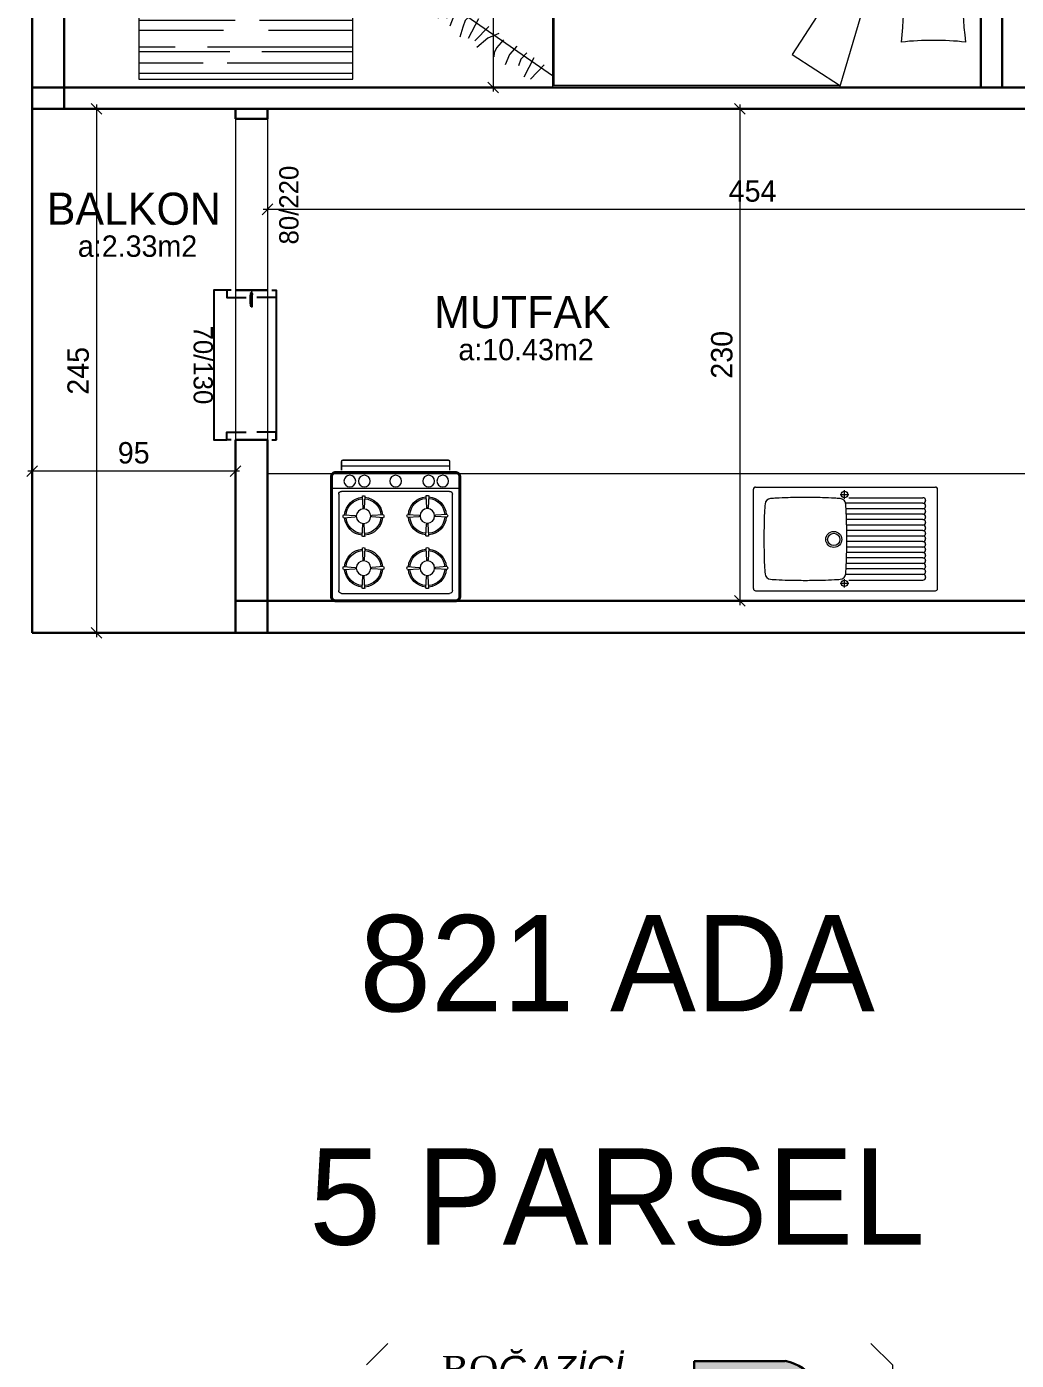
# Model space of a CAD drawing. Header units: centimetres. Extents: x 562865 to 1310255, y -148070 to 32737.
# Drawn here: x 621054 to 621516, y 23945 to 24569 of the extents above; entities that cross this region are included whole.
import ezdxf
from ezdxf.enums import TextEntityAlignment as Align

# ---------------------------------------------------------------- set-up
doc = ezdxf.new("R2010")
doc.units = ezdxf.units.CM
doc.header["$LTSCALE"] = 2.5
doc.layers.get('0').update_dxf_attribs({"color": 86})
for name, color, linetype, lineweight in [('_grns-03_Arka', 33, 'Continuous', 0), ('DUVAR', 4, 'Continuous', 30), ('duvar-kesim', 7, 'Continuous', 0), ('iç ölçü', 106, 'Continuous', 18)]:
    doc.layers.add(name, color=color, linetype=linetype, lineweight=lineweight)
for name, color, linetype in [('alan', 7, 'Continuous'), ('kapi-yazi', 7, 'Continuous'), ('mahal', 7, 'Continuous'), ('penc-yazi', 7, 'Continuous'), ('pencere', 7, 'Continuous')]:
    doc.layers.add(name, color=color, linetype=linetype)
doc.styles.add('autodim', font='times.ttf')
doc.styles.add('PINAR', font='comic.ttf')
doc.dimstyles.new('TEMİZ ÖLÇÜ', dxfattribs={"dimtxt": 10, "dimasz": 5, "dimexe": 1.8, "dimexo": 0.625, "dimgap": 3, "dimtad": 1, "dimdec": 0, "dimrnd": 0.5, "dimzin": 1, "dimdsep": 46, "dimtxsty": 'PINAR', "dimblk": 'OBLIQUE', "dimcen": 0.9, "dimdle": 2, "dimclrd": 256, "dimclre": 256, "dimclrt": 7, "dimadec": 0, "dimazin": 0, "dimtfac": 1, "dimtdec": 0, "dimtofl": 0, "dimtmove": 2, "dimatfit": 2, "dimfxl": 10, "dimfxlon": 1, "dimlwd": -1, "dimlwe": -1, "dimarcsym": 0})

# ---------------------------------------------------------------- blocks, each defined once
blk = doc.blocks.new('A$C1BDB261E')
at = {"layer": 'DUVAR'}
h = blk.add_hatch(color=41, dxfattribs=at)
h.dxf.hatch_style = 1
h.paths.add_polyline_path([(195.7, 57.09), (210.23, 57.09, 0.202686), (195.7, 66.77), (153.11, 66.77), (153.11, 57.09)])
h.paths.add_polyline_path([(153.11, 50.55), (153.11, 40.87), (195.7, 40.87, 0.299894), (200.54, 50.55), (195.7, 50.55)])
h.paths.add_polyline_path([(210.69, 24.43, 0.299894), (205.85, 34.12), (201, 34.12), (153.11, 34.12), (153.11, 24.43)])
h.paths.add_polyline_path([(195.7, 6.71, 0.202686), (210.23, 16.39), (195.7, 16.39), (153.11, 16.39), (153.11, 6.71)])
at = {"layer": '_grns-03_Arka'}
for p, q in [((0, 65), (10, 75)), ((245.71, 65), (235.71, 75)), ((245.71, 65), (245.71, 10)), ((10, 0), (0, 10)), ((235.71, 0), (245.71, 10))]:
    blk.add_line(p, q, dxfattribs=at)
at = {"layer": 'DUVAR', "color": 41}
for p, q in [((153.11, 66.77), (153.11, 57.09)), ((153.11, 66.77), (195.7, 66.77)), ((153.11, 57.09), (195.7, 57.09)), ((195.7, 57.09), (210.23, 57.09)), ((153.11, 40.87), (153.11, 50.55)), ((153.11, 50.55), (195.7, 50.55)), ((195.7, 50.55), (200.54, 50.55)), ((153.11, 40.87), (195.7, 40.87)), ((153.11, 24.43), (153.11, 34.12)), ((153.11, 34.12), (201, 34.12)), ((201, 34.12), (205.85, 34.12)), ((153.11, 24.43), (210.69, 24.43)), ((153.11, 6.71), (153.11, 16.39)), ((153.11, 16.39), (195.7, 16.39)), ((195.7, 16.39), (210.23, 16.39)), ((153.11, 6.71), (195.7, 6.71))]:
    blk.add_line(p, q, dxfattribs=at)
for centre, radius, start, end in [((191.51, 44.75), 22.42, 33.39431, 79.22555), ((190.78, 49.39), 9.84, 300.04758, 6.82232), ((200.92, 25.6), 9.84, 353.17768, 59.95242), ((191.51, 28.73), 22.42, 280.77445, 326.60569)]:
    blk.add_arc(centre, radius, start, end, dxfattribs=at)
at = {"insert": (22.77, 69.15), "char_height": 12.5894, "width": 119.5485, "attachment_point": 1, "style": 'autodim'}
blk.add_mtext('\\pi12.452;BO{\\fArial|b0|i1|c162|p34;ĞAZİÇİ \\P\\pi15.789;TASARIM \\P\\pi5.1217;ATÖLYESİ}', dxfattribs=at)
blk = doc.blocks.new('_Oblique')
at = {"color": 0, "linetype": 'ByBlock', "lineweight": -2}
blk.add_line((-0.5, -0.5), (0.5, 0.5), dxfattribs=at)
blk = doc.blocks.new('*D1537')
at = {"layer": 'Defpoints', "color": 0}
for p in [(621306.88, 24790.49), (621271.96, 24540.49), (621306.88, 24540.49)]:
    blk.add_point(p, dxfattribs=at)
at = {"layer": 'iç ölçü'}
for p, q in [((621271.96, 24792.49), (621271.96, 24538.49)), ((621281.96, 24790.49), (621270.16, 24790.49)), ((621281.96, 24540.49), (621270.16, 24540.49))]:
    blk.add_line(p, q, dxfattribs=at)
at = {"layer": 'iç ölçü', "linetype": 'ByBlock', "xscale": 5, "yscale": 5, "zscale": 5}
for p, rotation in [((621271.96, 24790.49), 90), ((621271.96, 24540.49), 270)]:
    blk.add_blockref('_Oblique', p, dxfattribs=dict(at, rotation=rotation))
at = {"layer": 'iç ölçü', "color": 7, "insert": (621263.49, 24665.49), "char_height": 10, "attachment_point": 5, "rotation": 90, "style": 'PINAR'}
blk.add_mtext('250', dxfattribs=at)
blk = doc.blocks.new('*D1538')
at = {"layer": 'Defpoints', "color": 0}
for p in [(621499.78, 24642.54), (621499.78, 24626.25), (621071.46, 24504)]:
    blk.add_point(p, dxfattribs=at)
at = {"layer": 'iç ölçü'}
for p, q in [((621499.78, 24636.25), (621499.78, 24624.45)), ((621069.46, 24626.25), (621501.78, 24626.25)), ((621071.46, 24616.25), (621071.46, 24628.05))]:
    blk.add_line(p, q, dxfattribs=at)
at = {"layer": 'iç ölçü', "linetype": 'ByBlock', "xscale": 5, "yscale": 5, "zscale": 5, "rotation": 180}
blk.add_blockref('_Oblique', (621071.46, 24626.25), dxfattribs=at)
at = {"layer": 'iç ölçü', "linetype": 'ByBlock', "xscale": 5, "yscale": 5, "zscale": 5}
blk.add_blockref('_Oblique', (621499.78, 24626.25), dxfattribs=at)
at = {"layer": 'iç ölçü', "color": 7, "insert": (621285.62, 24634.85), "char_height": 10, "attachment_point": 5, "style": 'PINAR'}
blk.add_mtext('429', dxfattribs=at)
blk = doc.blocks.new('*D1539')
at = {"layer": 'Defpoints', "color": 0}
for p in [(621402.35, 24530.49), (621387.21, 24300.49), (621402.35, 24300.49)]:
    blk.add_point(p, dxfattribs=at)
at = {"layer": 'iç ölçü'}
for p, q in [((621397.21, 24530.49), (621385.41, 24530.49)), ((621387.21, 24532.49), (621387.21, 24298.49)), ((621397.21, 24300.49), (621385.41, 24300.49))]:
    blk.add_line(p, q, dxfattribs=at)
at = {"layer": 'iç ölçü', "linetype": 'ByBlock', "xscale": 5, "yscale": 5, "zscale": 5}
for p, rotation in [((621387.21, 24530.49), 90), ((621387.21, 24300.49), 270)]:
    blk.add_blockref('_Oblique', p, dxfattribs=dict(at, rotation=rotation))
at = {"layer": 'iç ölçü', "color": 7, "insert": (621378.79, 24415.49), "char_height": 10, "attachment_point": 5, "rotation": 90, "style": 'PINAR'}
blk.add_mtext('230', dxfattribs=at)
blk = doc.blocks.new('*D1540')
at = {"layer": 'Defpoints', "color": 0}
for p in [(621166.46, 24486.97), (621619.78, 24486.97), (621619.78, 24483.48)]:
    blk.add_point(p, dxfattribs=at)
at = {"layer": 'iç ölçü'}
for p, q in [((621166.46, 24486.35), (621166.46, 24481.68)), ((621619.78, 24486.35), (621619.78, 24481.68)), ((621164.46, 24483.48), (621621.78, 24483.48))]:
    blk.add_line(p, q, dxfattribs=at)
at = {"layer": 'iç ölçü', "linetype": 'ByBlock', "xscale": 5, "yscale": 5, "zscale": 5, "rotation": 180}
blk.add_blockref('_Oblique', (621166.46, 24483.48), dxfattribs=at)
at = {"layer": 'iç ölçü', "linetype": 'ByBlock', "xscale": 5, "yscale": 5, "zscale": 5}
blk.add_blockref('_Oblique', (621619.78, 24483.48), dxfattribs=at)
at = {"layer": 'iç ölçü', "color": 7, "insert": (621393.12, 24491.97), "char_height": 10, "attachment_point": 5, "style": 'PINAR'}
blk.add_mtext('454', dxfattribs=at)
blk = doc.blocks.new('*D1547')
at = {"layer": 'Defpoints', "color": 0}
for p in [(621056.46, 24367.86), (621151.46, 24367.86), (621056.46, 24361.08)]:
    blk.add_point(p, dxfattribs=at)
at = {"layer": 'iç ölçü'}
for p, q in [((621056.46, 24367.23), (621056.46, 24359.28)), ((621151.46, 24367.23), (621151.46, 24359.28)), ((621153.46, 24361.08), (621054.46, 24361.08))]:
    blk.add_line(p, q, dxfattribs=at)
at = {"layer": 'iç ölçü', "linetype": 'ByBlock', "xscale": 5, "yscale": 5, "zscale": 5, "rotation": 180}
blk.add_blockref('_Oblique', (621056.46, 24361.08), dxfattribs=at)
at = {"layer": 'iç ölçü', "linetype": 'ByBlock', "xscale": 5, "yscale": 5, "zscale": 5}
blk.add_blockref('_Oblique', (621151.46, 24361.08), dxfattribs=at)
at = {"layer": 'iç ölçü', "color": 7, "insert": (621103.96, 24369.62), "char_height": 10, "attachment_point": 5, "style": 'PINAR'}
blk.add_mtext('95', dxfattribs=at)
blk = doc.blocks.new('*D1548')
at = {"layer": 'Defpoints', "color": 0}
for p in [(621071.74, 24530.49), (621071.74, 24285.49), (621086.55, 24285.49)]:
    blk.add_point(p, dxfattribs=at)
at = {"layer": 'iç ölçü'}
for p, q in [((621076.55, 24530.49), (621088.35, 24530.49)), ((621086.55, 24532.49), (621086.55, 24283.49)), ((621076.55, 24285.49), (621088.35, 24285.49))]:
    blk.add_line(p, q, dxfattribs=at)
at = {"layer": 'iç ölçü', "linetype": 'ByBlock', "xscale": 5, "yscale": 5, "zscale": 5}
for p, rotation in [((621086.55, 24530.49), 90), ((621086.55, 24285.49), 270)]:
    blk.add_blockref('_Oblique', p, dxfattribs=dict(at, rotation=rotation))
at = {"layer": 'iç ölçü', "color": 7, "insert": (621078.06, 24407.99), "char_height": 10, "attachment_point": 5, "rotation": 90, "style": 'PINAR'}
blk.add_mtext('245', dxfattribs=at)
blk = doc.blocks.new('Firin-1')
for p, q in [((-26.84, -49.81), (-26.84, -4.81)), ((-25.48, -3.44), (24.97, -3.44)), ((26.34, -4.81), (26.34, -49.81)), ((-30.25, -52.62), (29.75, -52.62)), ((24.97, -51.17), (-25.48, -51.17))]:
    blk.add_line(p, q)
at = {"color": 8}
for p, q in [((-15.93, -6.01), (-15.59, -11.47)), ((-14.57, -6.01), (-14.91, -11.47)), ((13.88, -6.01), (14.22, -11.47)), ((15.25, -6.01), (14.91, -11.47)), ((-24.57, -14.64), (-19.11, -14.99)), ((-24.57, -16.01), (-19.11, -15.67)), ((-5.94, -14.64), (-11.39, -14.99)), ((-5.94, -16.01), (-11.39, -15.67)), ((5.25, -14.64), (10.71, -14.99)), ((5.25, -16.01), (10.71, -15.67)), ((23.88, -14.64), (18.42, -14.99)), ((23.88, -16.01), (18.42, -15.67)), ((-15.93, -24.64), (-15.59, -19.19)), ((-14.57, -24.64), (-14.91, -19.19)), ((13.88, -24.64), (14.22, -19.19)), ((15.25, -24.64), (14.91, -19.19)), ((-15.93, -30.27), (-15.59, -35.73)), ((-14.57, -30.27), (-14.91, -35.73)), ((13.88, -30.43), (14.22, -35.89)), ((15.25, -30.43), (14.91, -35.89)), ((-24.57, -38.9), (-19.11, -39.24)), ((-24.57, -40.27), (-19.11, -39.92)), ((-15.93, -48.9), (-15.59, -43.44)), ((-14.57, -48.9), (-14.91, -43.44)), ((-5.94, -38.9), (-11.39, -39.24)), ((-5.94, -40.27), (-11.39, -39.92)), ((5.25, -39.07), (10.71, -39.41)), ((5.25, -40.43), (10.71, -40.09)), ((13.88, -49.06), (14.22, -43.61)), ((15.25, -49.06), (14.91, -43.61)), ((23.88, -39.07), (18.42, -39.41)), ((23.88, -40.43), (18.42, -40.09))]:
    blk.add_line(p, q, dxfattribs=at)
at = {"const_width": 1.36}
blk.add_lwpolyline([(29.75, -2.08), (29.75, -57.99, -0.414214), (27.7, -60.03), (-28.21, -60.03, -0.414214), (-30.25, -57.99), (-30.25, -2.08, -0.414214), (-28.21, -0.03), (27.7, -0.03, -0.414214)], format="xyb", close=True, dxfattribs=at)
at = {"color": 8, "const_width": 0.682}
for points in [[(-25.53, -61.03), (-25.53, -65.08)], [(25.03, -65.08), (25.03, -61.03)], [(-25.53, -63.03), (25.03, -63.03)], [(-24.85, -65.76), (24.34, -65.76)]]:
    blk.add_lwpolyline(points, dxfattribs=at)
for points in [[(-25.53, -65.08, 0.414214), (-24.85, -65.76, 0.414214)], [(24.34, -65.76, 0.414214), (25.03, -65.08, 0.414214)]]:
    blk.add_lwpolyline(points, format="xyb", dxfattribs=at)
at = {"color": 8}
for centre, radius in [((-15.25, -15.33), 3.41), ((14.56, -15.33), 3.41), ((-15.25, -39.58), 3.41), ((14.56, -39.75), 3.41), ((-21.65, -55.99), 2.73), ((-14.86, -55.99), 2.73), ((-0.25, -55.99), 2.73), ((15.16, -55.99), 2.73), ((21.78, -55.99), 2.73)]:
    blk.add_circle(centre, radius, dxfattribs=at)
for centre, start, end in [((-25.48, -4.81), 90, 180), ((24.97, -4.81), 0, 90), ((-25.48, -49.81), 180, 270), ((24.97, -49.81), 270, 0)]:
    blk.add_arc(centre, 1.36, start, end)
for centre, radius, start, end in [((-15.25, -6.9), 1.12, 52.34604, 127.65396), ((14.56, -6.9), 1.12, 52.34604, 127.65396), ((-15.25, -15.33), 8.86, 94.21993, 175.78007), ((-15.25, -15.33), 8.18, 94.27357, 175.72643), ((-15.25, -11.23), 0.415, 214.84999, 325.15001), ((-15.25, -15.33), 8.18, 4.27357, 85.72643), ((-15.25, -15.33), 8.86, 4.21993, 85.78007), ((14.56, -15.33), 8.86, 94.21993, 175.78007), ((14.56, -15.33), 8.18, 94.27357, 175.72643), ((14.56, -11.23), 0.415, 214.84999, 325.15001), ((14.56, -15.33), 8.18, 4.27357, 85.72643), ((14.56, -15.33), 8.86, 4.21993, 85.78007), ((-23.68, -15.33), 1.12, 142.34604, 217.65396), ((-15.25, -15.33), 8.86, 184.21993, 265.78007), ((-15.25, -15.33), 8.18, 184.27357, 265.72643), ((-19.35, -15.33), 0.415, 304.84999, 55.15001), ((-15.25, -15.33), 8.18, 274.27357, 355.72643), ((-15.25, -15.33), 8.86, 274.21993, 355.78007), ((-11.16, -15.33), 0.415, 124.84999, 235.15001), ((-6.82, -15.33), 1.12, 322.34604, 37.65396), ((6.14, -15.33), 1.12, 142.34604, 217.65396), ((14.56, -15.33), 8.86, 184.21993, 265.78007), ((14.56, -15.33), 8.18, 184.27357, 265.72643), ((10.47, -15.33), 0.415, 304.84999, 55.15001), ((14.56, -15.33), 8.18, 274.27357, 355.72643), ((14.56, -15.33), 8.86, 274.21993, 355.78007), ((18.66, -15.33), 0.415, 124.84999, 235.15001), ((22.99, -15.33), 1.12, 322.34604, 37.65396), ((-15.25, -23.76), 1.12, 232.34604, 307.65396), ((-15.25, -19.42), 0.415, 34.84999, 145.15001), ((14.56, -23.76), 1.12, 232.34604, 307.65396), ((14.56, -19.42), 0.415, 34.84999, 145.15001), ((-15.25, -39.58), 8.86, 94.21993, 175.78007), ((-15.25, -31.15), 1.12, 52.34604, 127.65396), ((-15.25, -39.58), 8.86, 4.21993, 85.78007), ((14.56, -39.75), 8.86, 94.21993, 175.78007), ((14.56, -31.32), 1.12, 52.34604, 127.65396), ((14.56, -39.75), 8.86, 4.21993, 85.78007), ((-15.25, -39.58), 8.18, 94.27357, 175.72643), ((-15.25, -35.49), 0.415, 214.84999, 325.15001), ((-15.25, -39.58), 8.18, 4.27357, 85.72643), ((14.56, -39.75), 8.18, 94.27357, 175.72643), ((14.56, -35.65), 0.415, 214.84999, 325.15001), ((14.56, -39.75), 8.18, 4.27357, 85.72643), ((-23.68, -39.58), 1.12, 142.34604, 217.65396), ((-15.25, -39.58), 8.86, 184.21993, 265.78007), ((-15.25, -39.58), 8.18, 184.27357, 265.72643), ((-19.35, -39.58), 0.415, 304.84999, 55.15001), ((-15.25, -43.68), 0.415, 34.84999, 145.15001), ((-15.25, -39.58), 8.18, 274.27357, 355.72643), ((-15.25, -39.58), 8.86, 274.21993, 355.78007), ((-11.16, -39.58), 0.415, 124.84999, 235.15001), ((-6.82, -39.58), 1.12, 322.34604, 37.65396), ((6.14, -39.75), 1.12, 142.34604, 217.65396), ((14.56, -39.75), 8.86, 184.21993, 265.78007), ((14.56, -39.75), 8.18, 184.27357, 265.72643), ((10.47, -39.75), 0.415, 304.84999, 55.15001), ((14.56, -43.84), 0.415, 34.84999, 145.15001), ((14.56, -39.75), 8.18, 274.27357, 355.72643), ((14.56, -39.75), 8.86, 274.21993, 355.78007), ((18.66, -39.75), 0.415, 124.84999, 235.15001), ((22.99, -39.75), 1.12, 322.34604, 37.65396), ((-15.25, -48.01), 1.12, 232.34604, 307.65396), ((14.56, -48.18), 1.12, 232.34604, 307.65396)]:
    blk.add_arc(centre, radius, start, end, dxfattribs=at)
blk = doc.blocks.new('Evye-2')
for p, q in [((-37.5, -23), (-37.5, 23.5)), ((-36.5, 24.5), (47.5, 24.5)), ((3, 21), (7, 21)), ((5, 19), (5, 23)), ((48.5, -23), (48.5, 23.5)), ((5, -22.5), (5, -18.5)), ((-36.5, -24), (47.5, -24)), ((3, -20.5), (7, -20.5))]:
    blk.add_line(p, q)
at = {"color": 8}
for p, q in [((7, 19.5), (41.7, 19.5)), ((41.7, 16.9366), (5.5459, 16.9366)), ((41.7, 14.3766), (6, 14.3766)), ((42.9, 18.3), (42.9, 18.1366)), ((42.9, 15.7366), (42.9, 15.5766)), ((42.9, 13.1766), (42.9, 13.0166)), ((41.7, 11.8166), (6, 11.8166)), ((41.7, 9.2566), (6, 9.2566)), ((41.7, 6.6966), (6.0519, 6.6966)), ((42.9, 10.6166), (42.9, 10.4566)), ((42.9, 8.0566), (42.9, 7.8966)), ((41.7, 4.1366), (6.0917, 4.1366)), ((41.7, 1.5766), (6.1117, 1.5766)), ((42.9, 5.4966), (42.9, 5.3366)), ((42.9, 2.9366), (42.9, 2.7766)), ((42.9, 0.3766), (42.9, 0.2166)), ((41.7, -6.1034), (6.0537, -6.1034)), ((41.7, -3.5434), (6.0928, -3.5434)), ((41.7, -0.9834), (6.1121, -0.9834)), ((42.9, -2.1834), (42.9, -2.3434)), ((42.9, -4.7434), (42.9, -4.9034)), ((41.7, -8.6634), (6, -8.6634)), ((41.7, -11.2234), (6, -11.2234)), ((42.9, -7.3034), (42.9, -7.4634)), ((42.9, -9.8634), (42.9, -10.0234)), ((42.9, -12.4234), (42.9, -12.5834)), ((41.7, -16.3434), (5.5602, -16.3434)), ((41.7, -13.7834), (6, -13.7834)), ((42.9, -14.9834), (42.9, -15.1434)), ((42.9, -17.5434), (42.9, -17.8)), ((7, -19), (41.7, -19))]:
    blk.add_line(p, q, dxfattribs=at)
for centre, radius in [((5, 21), 1.5), ((0, 0), 3.75), ((0, 0), 2.9), ((5, -20.5), 1.5)]:
    blk.add_circle(centre, radius)
for centre, radius, start, end in [((-36.5, 23.5), 1, 90, 180), ((-29.5, 16.5), 2.5831, 90, 180), ((-22.9779, -47.8015), 67.2017, 93.313256, 95.56949), ((-17.2225, -147.2206), 166.7873, 91.373663, 93.313194), ((-13.2502, -312.8726), 332.4869, 89.999972, 91.373679), ((-13.2498, -312.8726), 332.4869, 88.626321, 90.000028), ((-9.2775, -147.2206), 166.7873, 86.686806, 88.626337), ((-3.5221, -47.8011), 67.2014, 84.430506, 86.686741), ((3, 16.5), 2.5831, 0, 90), ((47.5, 23.5), 1, 0, 90), ((134.2205, 4.2225), 166.7873, 176.686806, 178.626337), ((34.8012, 9.9778), 67.2016, 174.430498, 176.686733), ((-61.3012, 9.9779), 67.2016, 3.313246, 5.569481), ((-160.7205, 4.2225), 166.7873, 1.373663, 3.313194), ((299.8725, 0.2501), 332.4869, 178.626321, 180.000028), ((-326.3725, 0.2501), 332.4869, 359.999972, 1.373679), ((299.8725, 0.2498), 332.4869, 179.999972, 181.373679), ((-326.3726, 0.2498), 332.4869, 358.626321, 0.000028), ((134.2205, -3.7226), 166.7873, 181.373663, 183.313194), ((-160.7205, -3.7226), 166.7873, 356.686806, 358.626337), ((34.8012, -9.4779), 67.2015, 183.313269, 185.569504), ((-29.5, -16), 2.5831, 180, 270), ((-22.9779, 48.3014), 67.2017, 264.43051, 266.686744), ((-3.5221, 48.301), 67.2014, 273.313238, 275.569472), ((3, -16), 2.5831, 270, 0), ((-61.3012, -9.478), 67.2015, 354.430518, 356.686753), ((-36.5, -23), 1, 180, 270), ((-17.2225, 147.7205), 166.7873, 266.686806, 268.626337), ((-13.2502, 313.3725), 332.4869, 268.626321, 270.000028), ((-13.2498, 313.3725), 332.4869, 269.999972, 271.373679), ((-9.2775, 147.7205), 166.7873, 271.373663, 273.313194), ((47.5, -23), 1, 270, 0)]:
    blk.add_arc(centre, radius, start, end)
for centre, start, end in [((41.7, 18.3), 0, 90), ((41.7, 18.1366), 270, 0), ((41.7, 15.7366), 0, 90), ((41.7, 15.5766), 270, 0), ((41.7, 13.1766), 0, 90), ((41.7, 13.0166), 270, 0), ((41.7, 10.6166), 0, 90), ((41.7, 10.4566), 270, 0), ((41.7, 8.0566), 0, 90), ((41.7, 7.8966), 270, 0), ((41.7, 5.4966), 0, 90), ((41.7, 5.3366), 270, 0), ((41.7, 2.9366), 0, 90), ((41.7, 2.7766), 270, 0), ((41.7, 0.3766), 0, 90), ((41.7, 0.2166), 270, 0), ((41.7, -2.1834), 0, 90), ((41.7, -2.3434), 270, 0), ((41.7, -4.7434), 0, 90), ((41.7, -4.9034), 270, 0), ((41.7, -7.3034), 0, 90), ((41.7, -7.4634), 270, 0), ((41.7, -9.8634), 0, 90), ((41.7, -10.0234), 270, 0), ((41.7, -12.4234), 0, 90), ((41.7, -12.5834), 270, 0), ((41.7, -14.9834), 0, 90), ((41.7, -15.1434), 270, 0), ((41.7, -17.5434), 0, 90), ((41.7, -17.8), 270, 0)]:
    blk.add_arc(centre, 1.2, start, end, dxfattribs=at)
blk = doc.blocks.new('fm-win1')
at = {"linetype": 'Continuous'}
for p, q in [((5.7, 3), (5.5, 2)), ((5.5, 2), (5.8, 2)), ((5.7, 3), (12.5, 3)), ((5.8, 2), (5.9, 2.7)), ((5.9, 2.7), (6.5, 2.7)), ((6.5, 2.7), (6.5, 2)), ((6.5, 2), (7.5, 2)), ((7.5, 1), (7.2, 1)), ((7.2, 1), (7.2, 0.7)), ((7.2, 0.7), (7.5, 0.7)), ((7.5, 0.2), (7.2, 0.2)), ((7.2, 0.2), (7.2, -0.1)), ((7.5, 2), (7.5, 1)), ((7.5, 0.7), (7.5, 0.2)), ((11.7, 2), (10.5, 2)), ((10.5, 2), (10.5, 1)), ((10.5, 1), (10.8, 1)), ((10.5, 0.7), (10.5, 0.2)), ((10.8, 0.7), (10.5, 0.7)), ((10.5, 0.2), (10.8, 0.2)), ((10.8, 1), (10.8, 0.7)), ((10.8, 0.2), (10.8, -0.1)), ((12.3, 2.7), (11.7, 2.7)), ((11.7, 2.7), (11.7, 2)), ((12.6, 0.8), (11.8, 0.8)), ((11.8, 0.8), (11.8, -0.2)), ((12.4, 2), (12.3, 2.7)), ((12.7, 2), (12.4, 2)), ((12.5, 3), (12.7, 2)), ((17.4, 1.9), (12.5, 1.9)), ((12.5, 1.9), (12.5, 1.6)), ((12.5, 1.6), (12.6, 1.6)), ((12.6, 1.6), (12.6, 0.8)), ((15.8, 0.9), (16.6, 0.9)), ((15.8, -1.2), (15.8, 0.9)), ((16.6, 1.6), (17.2, 1.6)), ((16.6, 0.9), (16.6, 1.6)), ((17.2, 1.6), (17.3, 0.9)), ((17.3, 0.9), (17.6, 0.9)), ((17.6, 0.9), (17.4, 1.9)), ((82.4, 0.9), (82.6, 1.9)), ((82.7, 0.9), (82.4, 0.9)), ((82.6, 1.9), (87.5, 1.9)), ((82.8, 1.6), (82.7, 0.9)), ((83.4, 1.6), (82.8, 1.6)), ((83.4, 0.9), (83.4, 1.6)), ((84.2, 0.9), (83.4, 0.9)), ((84.2, -1.2), (84.2, 0.9)), ((87.5, 3), (87.3, 2)), ((87.3, 2), (87.6, 2)), ((87.4, 1.6), (87.4, 0.8)), ((87.5, 1.6), (87.4, 1.6)), ((87.4, 0.8), (88.2, 0.8)), ((94.3, 3), (87.5, 3)), ((87.5, 1.9), (87.5, 1.6)), ((87.6, 2), (87.7, 2.7)), ((87.7, 2.7), (88.3, 2.7)), ((88.2, 0.8), (88.2, -0.2)), ((88.3, 2.7), (88.3, 2)), ((88.3, 2), (89.5, 2)), ((89.5, 1), (89.2, 1)), ((89.2, 1), (89.2, 0.7)), ((89.2, 0.7), (89.5, 0.7)), ((89.5, 0.2), (89.2, 0.2)), ((89.2, 0.2), (89.2, -0.1)), ((89.5, 2), (89.5, 1)), ((89.5, 0.7), (89.5, 0.2)), ((92.5, 2), (92.5, 1)), ((93.5, 2), (92.5, 2)), ((92.5, 1), (92.8, 1)), ((92.8, 0.7), (92.5, 0.7)), ((92.5, 0.7), (92.5, 0.2)), ((92.5, 0.2), (92.8, 0.2)), ((92.8, 1), (92.8, 0.7)), ((92.8, 0.2), (92.8, -0.1)), ((93.5, 2.7), (93.5, 2)), ((94.1, 2.7), (93.5, 2.7)), ((94.2, 2), (94.1, 2.7)), ((94.5, 2), (94.2, 2)), ((94.3, 3), (94.5, 2)), ((7.2, -0.1), (7.5, -0.1)), ((7.5, -1.7), (7.2, -1.7)), ((7.2, -1.7), (7.2, -2)), ((7.2, -2), (10.8, -2)), ((7.5, -0.1), (7.5, -1.7)), ((11.8, -2.3), (10, -2.3)), ((10, -2.3), (10, -3.5)), ((10, -3.5), (16.1, -3.5)), ((10.5, -0.1), (10.5, -1.7)), ((10.8, -0.1), (10.5, -0.1)), ((10.5, -1.7), (10.8, -1.7)), ((10.8, -1.7), (10.8, -2)), ((11.8, -0.2), (12.8, -0.2)), ((12.8, -1.8), (11.8, -1.8)), ((11.8, -1.8), (11.8, -2.3)), ((12.8, -0.2), (12.8, -1.8)), ((16.1, -1.2), (15.8, -1.2)), ((15.8, -1.4), (16.1, -1.4)), ((15.8, -3.2), (15.8, -1.4)), ((16.1, -3.2), (15.8, -3.2)), ((16.1, -1.4), (16.1, -1.2)), ((16.1, -3.5), (16.1, -3.2)), ((83.9, -1.4), (83.9, -1.2)), ((83.9, -1.2), (84.2, -1.2)), ((84.2, -1.4), (83.9, -1.4)), ((83.9, -3.5), (83.9, -3.2)), ((83.9, -3.2), (84.2, -3.2)), ((90, -3.5), (83.9, -3.5)), ((84.2, -3.2), (84.2, -1.4)), ((87.2, -0.2), (87.2, -1.8)), ((88.2, -0.2), (87.2, -0.2)), ((87.2, -1.8), (88.2, -1.8)), ((88.2, -1.8), (88.2, -2.3)), ((88.2, -2.3), (90, -2.3)), ((89.2, -0.1), (89.5, -0.1)), ((89.5, -1.7), (89.2, -1.7)), ((89.2, -1.7), (89.2, -2)), ((92.8, -2), (89.2, -2)), ((89.5, -0.1), (89.5, -1.7)), ((90, -2.3), (90, -3.5)), ((92.8, -0.1), (92.5, -0.1)), ((92.5, -0.1), (92.5, -1.7)), ((92.5, -1.7), (92.8, -1.7)), ((92.8, -1.7), (92.8, -2))]:
    blk.add_line(p, q, dxfattribs=at)
at = {"color": 8, "linetype": 'Continuous'}
for p, q in [((15.9, 1.9), (17.7, 3.7)), ((83.4, 0.3), (16.6, 0.3)), ((16.6, 0.3), (16.6, -0.9)), ((17.6, 0.3), (17.6, -0.9)), ((82.3, 3.7), (17.7, 3.7)), ((84.1, 1.9), (82.3, 3.7)), ((82.4, 0.3), (82.4, -0.9)), ((83.4, 0.3), (83.4, -0.9)), ((15.9, -1.5), (15.9, -2.4)), ((16, -1.5), (15.9, -1.5)), ((15.9, -2.4), (16.2, -2.4)), ((16, -2.1), (16, -1.5)), ((16.8, -2.1), (16, -2.1)), ((16.2, -2.4), (16.2, -3.3)), ((16.2, -3.3), (17.9, -3.3)), ((83.4, -0.9), (16.6, -0.9)), ((16.8, -1.5), (16.8, -2.1)), ((17.1, -1.5), (16.8, -1.5)), ((17.1, -2), (17.1, -1.5)), ((17.6, -2), (17.1, -2)), ((17.6, -1.5), (17.6, -2)), ((17.9, -1.5), (17.6, -1.5)), ((17.9, -3.3), (17.9, -1.5)), ((81.9, -3.3), (18.1, -3.3)), ((82.1, -1.5), (82.4, -1.5)), ((82.1, -3.3), (82.1, -1.5)), ((83.8, -3.3), (82.1, -3.3)), ((82.4, -1.5), (82.4, -2)), ((82.4, -2), (82.9, -2)), ((82.9, -2), (82.9, -1.5)), ((82.9, -1.5), (83.2, -1.5)), ((83.2, -1.5), (83.2, -2.1)), ((83.2, -2.1), (84, -2.1)), ((84.1, -2.4), (83.8, -2.4)), ((83.8, -2.4), (83.8, -3.3)), ((84, -2.1), (84, -1.5)), ((84, -1.5), (84.1, -1.5)), ((84.1, -1.5), (84.1, -2.4))]:
    blk.add_line(p, q, dxfattribs=at)
at = {"linetype": 'Continuous'}
for points in [[(0, 1.7), (7, 1.7), (7, -1.8), (0, -1.8)], [(100, 1.7), (93, 1.7), (93, -1.8), (100, -1.8)]]:
    blk.add_lwpolyline(points, close=True, dxfattribs=at)
blk = doc.blocks.new('Yatak-1b')
for p, q in [((-41.84, 200), (-41.84, 162)), ((-3.84, 200), (-41.84, 200)), ((-41.34, 199.5), (-41.34, 162.5)), ((-4.34, 199.5), (-41.34, 199.5)), ((-4.34, 162.5), (-4.34, 199.5)), ((-3.84, 162), (-3.84, 200)), ((91, 200), (0, 200)), ((0, 200), (0, 0)), ((91, 135.49), (91, 200)), ((-41.34, 162.5), (-4.34, 162.5)), ((-3.84, 162), (-41.84, 162)), ((91, 135.49), (91, 0)), ((91, 0), (0, 0))]:
    blk.add_line(p, q)
at = {"color": 33}
for p, q in [((-30.61, 192.93), (-30.61, 200)), ((-38.77, 190.26), (-38.52, 192.73)), ((-38.77, 162), (-38.77, 190.26)), ((-32.82, 181.86), (-30.61, 192.93)), ((-18.26, 190.4), (-18.88, 190.01)), ((-17.64, 190.01), (-18.26, 190.4)), ((-32.82, 162), (-32.82, 181.86)), ((-25.94, 178.05), (-26.6, 162)), ((-11.02, 178.05), (-10.96, 162)), ((-18.88, 166.12), (-18.26, 165.73)), ((-18.26, 165.73), (-17.64, 166.12)), ((0, 160.94), (75.67, 111.85)), ((0, 160.94), (91, 134.01)), ((75.67, 111.85), (89.99, 133.93))]:
    blk.add_line(p, q, dxfattribs=at)
at = {"color": 8}
for p, q in [((0.6, 160.76), (0.6, 0)), ((89.99, 0), (89.99, 133.93)), ((-49.19, 83.08), (-56.71, 89.9)), ((-47.74, 85.17), (-56.13, 89.18)), ((-47.07, 89.15), (-50.79, 90.94)), ((-59.17, 81.3), (-62.11, 85.23)), ((-57.12, 78.8), (-59.17, 81.3)), ((-51.11, 80.31), (-58.63, 87.13)), ((-63.33, 72.44), (-67.89, 74.95)), ((-61.26, 74.95), (-64.74, 78.69)), ((-53.41, 77.01), (-57.12, 78.8)), ((-61.55, 67.53), (-65.89, 69.88)), ((-65.78, 59.22), (-74.17, 63.22)), ((-62.52, 63.9), (-68.03, 64.28)), ((-69.04, 54.26), (-76.67, 61.18)), ((-65.81, 55.34), (-68.75, 59.28)), ((-79.3, 48.99), (-82.78, 52.74)), ((-75.16, 52.84), (-77.21, 55.35)), ((-71.45, 51.06), (-75.16, 52.84)), ((-85.76, 45.75), (-86.51, 47.37)), ((-83.93, 43.92), (-85.76, 45.75)), ((-79.59, 41.57), (-83.93, 43.92)), ((-79.54, 45.15), (-83.02, 48.9)), ((-76.66, 43.57), (-79.54, 45.15)), ((-74.74, 46.49), (-79.3, 48.99)), ((-86.12, 35.9), (-92.56, 38.14)), ((-86.07, 38.32), (-92.51, 40.57)), ((-79.85, 37.9), (-86.07, 38.32)), ((-88.24, 26.9), (-94.75, 32.8)), ((-87.99, 32.08), (-91.46, 35.83)), ((-85.56, 30.75), (-87.99, 32.08)), ((-95.29, 26.97), (-98.24, 30.9)), ((-93.4, 24.29), (-96.88, 28.04)), ((-95.4, 16.61), (-103.17, 20.32)), ((-93.5, 19.33), (-100.38, 24.33)), ((-90.98, 22.96), (-93.4, 24.29)), ((-98.05, 11.36), (-105.67, 18.28)), ((-108.44, 2.66), (-111.92, 6.4)), ((-105.41, 7.93), (-108.89, 11.68)), ((-104.17, 9.94), (-106.21, 12.44)), ((-102.53, 6.35), (-105.41, 7.93)), ((-101.07, 8.45), (-104.17, 9.94)), ((-108.59, -1.33), (-112.93, 1.02)), ((-106.02, 1.32), (-108.44, 2.66)), ((-103.74, 3.58), (-108.3, 6.09)), ((89.99, 0.6), (0, 0.6)), ((-113.47, -6.12), (-116.77, -4.82)), ((-112.66, -4.63), (-114.7, -2.13)), ((80.54, -4), (87.22, -10.46)), ((74.87, -12.16), (77.84, -15.01)), ((77.17, -8.85), (86.18, -13.52)), ((71.74, -16.83), (75.67, -20.23)), ((77.84, -15.01), (80.9, -16.06)), ((68.82, -23.09), (72.54, -26.34)), ((75.67, -20.23), (80.4, -22.19)), ((62.51, -29.95), (69.18, -36.42)), ((65.76, -25.26), (68.03, -30.3)), ((68.03, -30.3), (72.38, -35.55)), ((72.54, -26.34), (74.88, -27.42)), ((74.88, -27.42), (76.67, -27.55)), ((59, -34.74), (68.14, -39.47)), ((53.7, -42.79), (57.63, -46.19)), ((56.83, -38.11), (59.8, -40.97)), ((59.8, -40.97), (62.86, -42.01)), ((62.86, -42.01), (67.57, -43.4)), ((50.78, -49.05), (54.5, -52.29)), ((51.63, -45.6), (54.12, -47.75)), ((54.12, -47.75), (58.84, -49.71)), ((57.63, -46.19), (62.36, -48.14)), ((47.43, -50.57), (49.99, -56.25)), ((54.5, -52.29), (56.84, -53.37)), ((56.84, -53.37), (58.63, -53.51)), ((40.04, -62.27), (47.84, -66.31)), ((42.72, -58.41), (44.81, -60.22)), ((44.81, -60.22), (49.53, -62.18)), ((49.99, -56.25), (54.34, -61.5)), ((37.31, -66.2), (39.4, -68.01)), ((39.4, -68.01), (44.12, -69.97)), ((32.89, -72.56), (39.08, -78.55)), ((34.78, -69.84), (41.86, -74.54)), ((27.22, -80.72), (29.7, -83.1)), ((28.89, -76.87), (38.03, -81.61)), ((23.59, -84.92), (27.53, -88.32)), ((25.76, -82.82), (28.25, -84.97)), ((28.25, -84.97), (32.97, -86.93)), ((29.7, -83.1), (32.75, -84.15)), ((32.75, -84.15), (37.47, -85.53)), ((20.13, -90.91), (27.33, -94.64)), ((20.67, -91.18), (24.39, -94.43)), ((22.27, -87.84), (24.36, -89.65)), ((24.36, -89.65), (29.08, -91.61)), ((27.53, -88.32), (32.25, -90.28)), ((17.89, -97.42), (20.25, -100.06)), ((19, -96.14), (22.05, -97.19)), ((22.05, -97.19), (26.77, -98.57)), ((24.39, -94.43), (26.74, -95.51)), ((26.74, -95.51), (28.52, -95.64)), ((14.74, -101.98), (20.3, -104.23)), ((14.74, -101.98), (18.18, -106.4)), ((16.04, -99.92), (20.76, -101.87)), ((20.25, -100.06), (22.93, -100.82)), ((22.93, -100.82), (23.01, -100.87))]:
    blk.add_line(p, q, dxfattribs=at)
at = {"color": 33}
blk.add_lwpolyline([(0.6, 58.91), (-45.85, 91.2), (-116.64, -10.66), (14.74, -101.98), (85.53, -0.12), (84.49, 0.6)], dxfattribs=at)
for centre, radius, start, end in [((56.8, 185.92), 82.34, 170.15442, 174.01793), ((-94.18, 185.92), 82.75, 5.98206, 9.79577), ((-23.6, 191.24), 15, 154.00852, 174.28557), ((131.89, 178.05), 157.84, 174.01794, 180), ((-169.27, 178.05), 158.25, 0, 5.98207), ((-5.93, 184.2), 14.19, 155.8434, 169.47569), ((-30.59, 184.2), 14.19, 10.52432, 24.15659), ((-66.67, 177.87), 82.89, 349.57411, 10.42589), ((42.35, 412.24), 221.09, 262.85499, 277.14501), ((205.69, 177.87), 136.67, 173.69908, 186.30092), ((45.83, 178.06), 66.38, 175.59963, 180), ((13.83, 180.53), 34.29, 169.47569, 175.59966), ((-50.35, 180.53), 34.29, 4.40038, 10.52429), ((-82.35, 178.06), 66.38, 0, 4.40034), ((45.83, 178.06), 66.38, 180, 184.40034), ((-82.35, 178.06), 66.38, 355.59963, 0), ((13.83, 175.6), 34.29, 184.40038, 190.52429), ((-5.93, 171.93), 14.19, 190.5243, 204.1566), ((-30.59, 171.93), 14.19, 335.8434, 349.47569), ((-50.35, 175.6), 34.29, 349.4757, 355.59966), ((42.35, -94.99), 259.31, 83.91241, 96.08759)]:
    blk.add_arc(centre, radius, start, end, dxfattribs=at)
blk = doc.blocks.new('Table-4')
at = {"color": 33}
for p, q in [((-18.61, 72.46), (-22.33, 73.93)), ((18.61, 72.46), (22.33, 73.93)), ((-50, 0), (-50, 55)), ((-50, 55), (50, 55)), ((50, 55), (50, 0)), ((50, 0), (-50, 0))]:
    blk.add_line(p, q, dxfattribs=at)
at = {"color": 8}
for p, q in [((-50, 52.95), (7.5, 52.95)), ((28.5, 52.95), (50, 52.95)), ((-50, 47.4), (-21.3, 47.4)), ((-50, 45), (-21, 45)), ((-10.05, 47.4), (34.95, 47.4)), ((9, 45), (50, 45)), ((39.9, 47.4), (50, 47.4)), ((-49.5, 42.9), (10.5, 42.9)), ((25.5, 42.9), (50, 42.9)), ((-50, 32.85), (50, 32.85)), ((-50, 27.45), (-6.3, 27.45)), ((-24, 30), (50, 30)), ((4.95, 27.45), (49.95, 27.45)), ((-50, 22.8), (-10.5, 22.8)), ((10.5, 22.8), (50, 22.8)), ((-50, 15), (18, 15)), ((-50, 12.75), (-7.5, 12.75)), ((7.5, 12.75), (50, 12.75)), ((33, 15), (50, 15)), ((-50, 7.5), (8.7, 7.5)), ((19.95, 7.5), (50, 7.5)), ((-50, 2.7), (49.5, 2.7))]:
    blk.add_line(p, q, dxfattribs=at)
at = {"color": 33}
blk.add_arc((0, 65.13), 24, 21.5068, 158.4932, dxfattribs=at)
at = {"color": 0}
blk.add_arc((0, 65.13), 20, 336.31075, 203.68925, dxfattribs=at)

msp = doc.modelspace()

# ---------------------------------------------------------------- linework, layer by layer
at = {"layer": 'DUVAR'}
for p, q in [((621499.78, 24686.74), (621499.78, 24540.49)), ((621509.78, 24686.74), (621509.78, 24540.49)), ((621056.46, 24606.95), (621056.46, 24285.49)), ((621071.46, 24606.95), (621071.46, 24530.49)), ((621522.92, 24540.49), (621056.46, 24540.49)), ((621522.92, 24530.49), (621056.46, 24530.49)), ((621151.46, 24530.49), (621151.46, 24525.75)), ((621166.46, 24530.49), (621166.46, 24525.75)), ((621151.46, 24525.75), (621166.46, 24525.75)), ((621151.46, 24445.75), (621166.46, 24445.75)), ((621166.46, 24445.75), (621151.46, 24445.75)), ((621151.46, 24375.75), (621151.46, 24285.49)), ((621166.46, 24375.75), (621151.46, 24375.75)), ((621166.46, 24375.75), (621166.46, 24285.49)), ((621151.46, 24300.49), (621686.78, 24300.49)), ((621056.46, 24285.49), (621671.78, 24285.49))]:
    msp.add_line(p, q, dxfattribs=at)
at = {"layer": 'duvar-kesim'}
for p, q in [((621151.46, 24525.75), (621151.46, 24445.75)), ((621166.46, 24525.75), (621166.46, 24445.75)), ((621151.46, 24445.75), (621151.46, 24375.75)), ((621166.46, 24445.75), (621166.46, 24375.75))]:
    msp.add_line(p, q, dxfattribs=at)
at = {"layer": 'iç ölçü'}
msp.add_line((621559.78, 24359.79), (621166.46, 24359.79), dxfattribs=at)
msp.add_lwpolyline([(621671.78, 23945.49), (621671.78, 24285.49), (621056.46, 24285.49), (621056.46, 25163.21), (621976.78, 25163.21)], dxfattribs=at)
at = {"layer": 'pencere'}
for points in [[(621147.46, 24445.75), (621141.46, 24445.75), (621141.46, 24375.75), (621147.46, 24375.75)], [(621149.46, 24445.75), (621147.46, 24445.75), (621147.46, 24442.25), (621156.46, 24442.25)], [(621168.46, 24445.75), (621170.46, 24445.75), (621170.46, 24442.25), (621161.46, 24442.25)], [(621170.46, 24445.75), (621170.46, 24375.75)], [(621149.46, 24375.75), (621147.46, 24375.75), (621147.46, 24379.25), (621156.46, 24379.25)], [(621168.46, 24375.75), (621170.46, 24375.75), (621170.46, 24379.25), (621161.46, 24379.25)]]:
    msp.add_lwpolyline(points, dxfattribs=at)

# ---------------------------------------------------------------- block references
at = {"layer": 'iç ölçü', "rotation": 270}
msp.add_blockref('Yatak-1b', (621299.78, 24631.49), dxfattribs=at)
at = {"layer": 'iç ölçü', "xscale": -1}
msp.add_blockref('Table-4', (621156.39, 24544.32), dxfattribs=at)
at = {"layer": 'iç ölçü', "xscale": -1, "rotation": 180}
msp.add_blockref('Firin-1', (621226.6, 24300.46), dxfattribs=at)
at = {"layer": 'iç ölçü', "extrusion": (0, 0, -1), "xscale": -1, "zscale": -1}
msp.add_blockref('Evye-2', (-621431.04, 24329.18), dxfattribs=at)
at = {"layer": 'iç ölçü'}
msp.add_blockref('A$C1BDB261E', (621212.72, 23878.41), dxfattribs=at)
at = {"layer": 'pencere', "xscale": -0.068000000000211, "yscale": 0.1000000000003638, "zscale": 0.068, "rotation": 90}
msp.add_blockref('fm-win1', (621158.96, 24444.75), dxfattribs=at)

# ---------------------------------------------------------------- texts
at = {"layer": 'alan', "style": 'PINAR'}
for s, p in [('a:2.33m2', (621105.76, 24461.28)), ('a:10.43m2', (621287.28, 24412.94))]:
    msp.add_text(s, height=10, dxfattribs=at).set_placement(p, align=Align.CENTER)
at = {"layer": 'kapi-yazi', "style": 'PINAR'}
msp.add_text('80/220', height=9, rotation=90, dxfattribs=at).set_placement((621176.46, 24485.47), align=Align.MIDDLE_CENTER)
at = {"layer": 'mahal', "style": 'PINAR'}
for s, height, p in [('BALKON', 15, (621104.03, 24476.28)), ('MUTFAK', 15, (621285.57, 24427.94)), ('821 ADA', 45, (621329.83, 24108.6)), ('5 PARSEL', 45, (621329.83, 23999.54))]:
    msp.add_text(s, height=height, dxfattribs=at).set_placement(p, align=Align.CENTER)
at = {"layer": 'penc-yazi', "style": 'PINAR'}
msp.add_text('70/130', height=9, rotation=270, dxfattribs=at).set_placement((621136.46, 24410.75), align=Align.MIDDLE_CENTER)

# ---------------------------------------------------------------- dimensions: what is measured, and where the dimension line sits
at = {"layer": 'iç ölçü'}
for base, p1, p2, angle, picture, middle in [((621271.96, 24540.49), (621306.88, 24790.49), (621306.88, 24540.49), 90, '*D1537', (621263.49, 24665.49)), ((621499.78, 24626.25), (621071.46, 24504), (621499.78, 24642.54), 180, '*D1538', (621285.62, 24634.85)), ((621086.55, 24285.49), (621071.74, 24530.49), (621071.74, 24285.49), 90, '*D1548', (621078.06, 24407.99)), ((621387.21, 24300.49), (621402.35, 24530.49), (621402.35, 24300.49), 90, '*D1539', (621378.79, 24415.49)), ((621619.78, 24483.48), (621166.46, 24486.97), (621619.78, 24486.97), 180, '*D1540', (621393.12, 24491.97)), ((621056.46, 24361.08), (621151.46, 24367.86), (621056.46, 24367.86), 180, '*D1547', (621103.96, 24369.62))]:
    dim = msp.add_linear_dim(base=base, p1=p1, p2=p2, angle=angle, dimstyle='TEMİZ ÖLÇÜ', override={"dimarcsym": 1}, dxfattribs=at)
    dim.commit()
    dim.dimension.update_dxf_attribs({"geometry": picture, "text_midpoint": middle})

doc.saveas('drawing.dxf')
